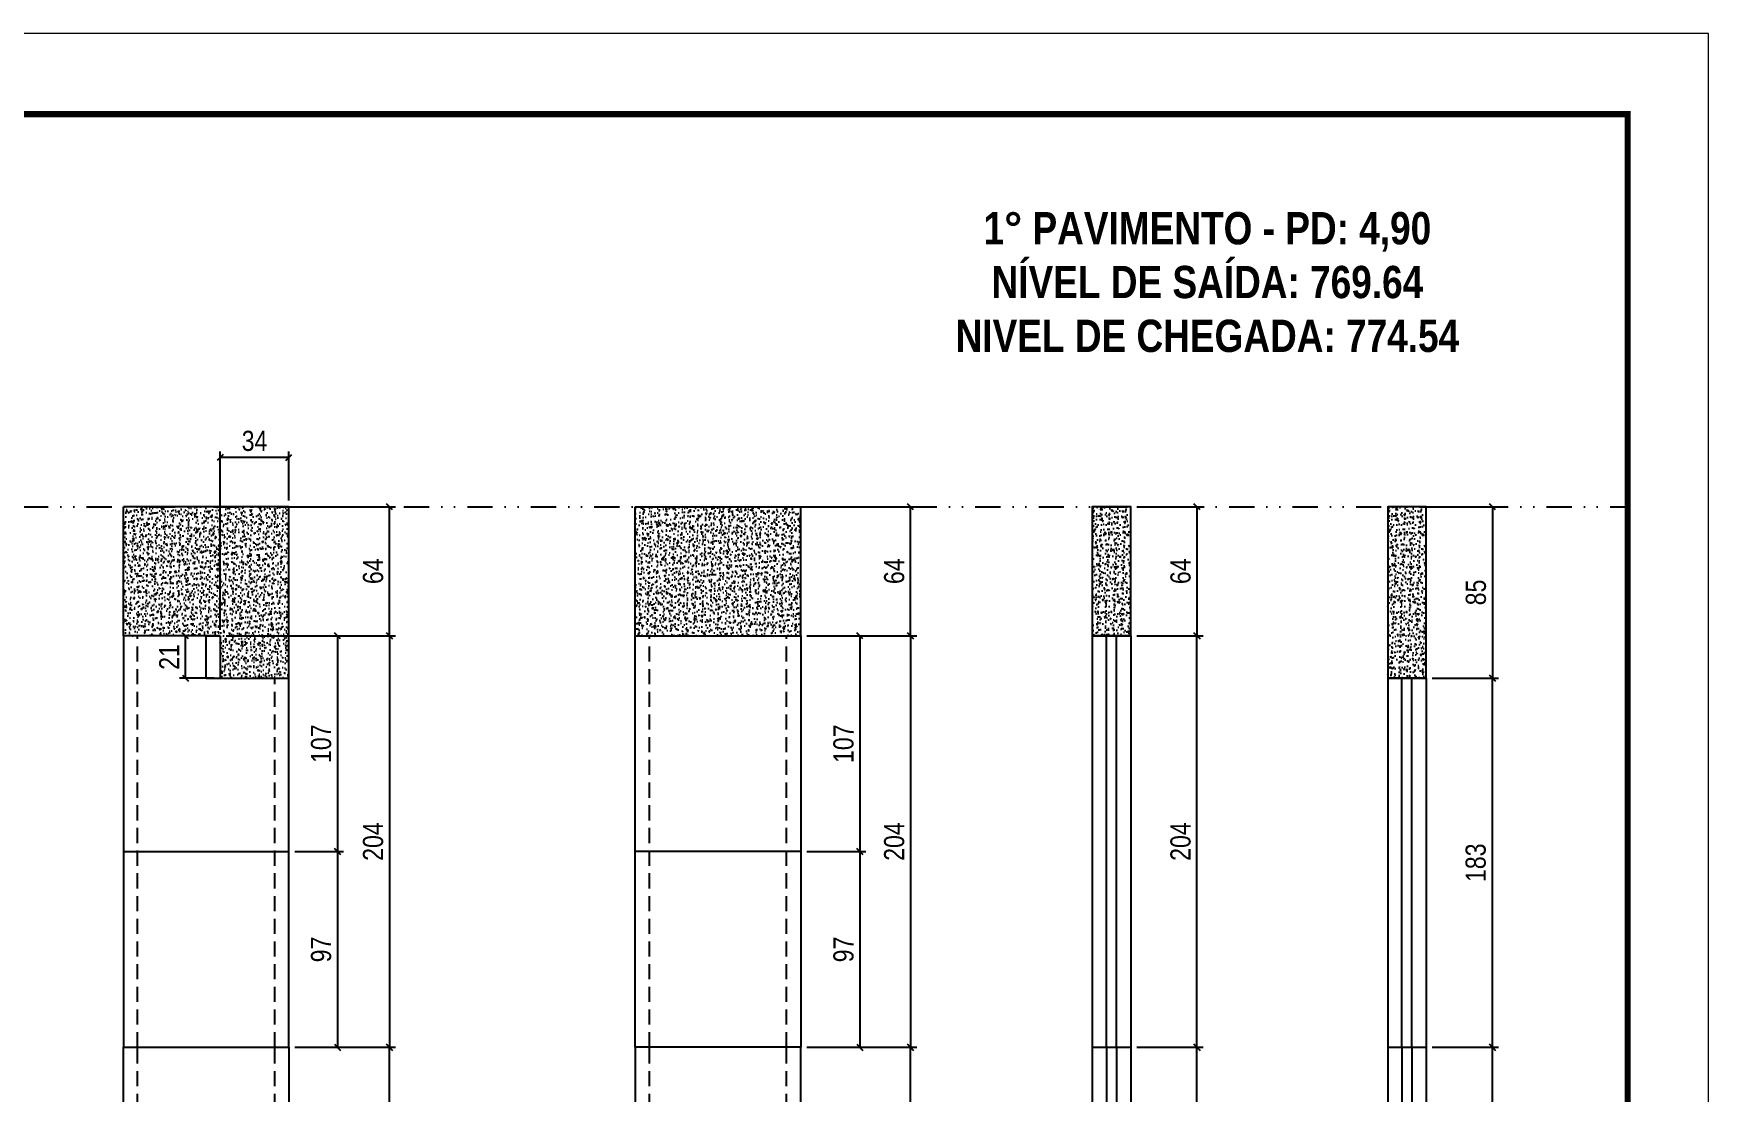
# Model space of a CAD drawing. Header units: millimetres. Extents: x 787 to 8287, y -592 to 17063.
# Drawn here: x 5278 to 6107, y 3379 to 3904 of the extents above; entities that cross this region are included whole.
import ezdxf

# ---------------------------------------------------------------- set-up
doc = ezdxf.new("R2010")
doc.units = ezdxf.units.MM
for name, pattern in [('DASHED', [0.75, 0.5, -0.25]), ('DIVIDE2', [0.625, 0.25, -0.125, 0, -0.125, 0, -0.125]), ('HIDDEN', [0.375, 0.25, -0.125])]:
    doc.linetypes.add(name, pattern=pattern)
for name, color, linetype in [('COTA', 241, 'Continuous'), ('NOMENCLATURA', 7, 'Continuous'), ('Nível', 160, 'Continuous'), ('Painéis', 200, 'Continuous'), ('SARR_2.2x7', 40, 'Continuous'), ('Sarrafo de Pressão', 42, 'HIDDEN')]:
    doc.layers.add(name, color=color, linetype=linetype)
doc.layers.add('Folhas', color=255, linetype='Continuous', lineweight=9)
doc.layers.add('SARRAFO DE PRESSAO', color=251, linetype='DASHED', lineweight=9)
doc.styles.add('COTA TECNICA', font='techl___.ttf', dxfattribs={"height": 10})
doc.styles.add('COTA TECNICA-50', font='techl___.ttf', dxfattribs={"height": 10})
doc.styles.add('ROMANC', font='techb___.ttf', dxfattribs={"height": 2.5})
doc.dimstyles.new('COTA PAINEL-50', dxfattribs={"dimtxt": 10, "dimasz": 3, "dimexe": 3, "dimexo": 3, "dimgap": 3, "dimtad": 1, "dimdec": 1, "dimzin": 12, "dimdsep": 46, "dimtxsty": 'COTA TECNICA-50', "dimblk1": 'OBLIQUE', "dimblk2": 'OBLIQUE', "dimsah": 1, "dimcen": 0.9, "dimclrd": 4, "dimclre": 4, "dimclrt": 240, "dimadec": 1, "dimazin": 3, "dimtfac": 1, "dimtdec": 1, "dimtmove": 0, "dimatfit": 3, "dimfxl": 0, "dimtolj": 1, "dimtzin": 12, "dimarcsym": 0})
doc.dimstyles.new('PAINEL', dxfattribs={"dimtxt": 10, "dimasz": 3, "dimexe": 3, "dimexo": 3, "dimgap": 3, "dimtad": 1, "dimdec": 1, "dimzin": 12, "dimdsep": 46, "dimtxsty": 'COTA TECNICA', "dimblk1": 'OBLIQUE', "dimblk2": 'OBLIQUE', "dimsah": 1, "dimcen": 0.9, "dimclrd": 4, "dimclre": 4, "dimclrt": 240, "dimadec": 1, "dimazin": 3, "dimtfac": 1, "dimtdec": 1, "dimtmove": 0, "dimatfit": 3, "dimfxl": 0, "dimtolj": 1, "dimtzin": 12, "dimarcsym": 0})

# ---------------------------------------------------------------- blocks, each defined once
blk = doc.blocks.new('9999999999')
at = {"layer": 'Folhas'}
blk.add_lwpolyline([(98138.98, 34190.21), (99623.98, 34190.21), (99623.98, 35240.21), (98138.98, 35240.21)], close=True, dxfattribs=at)
at = {"layer": 'Folhas', "color": 30, "const_width": 3}
blk.add_lwpolyline([(98213.98, 34230.21), (99583.98, 34230.21), (99583.98, 35200.21), (98213.98, 35200.21)], close=True, dxfattribs=at)
blk = doc.blocks.new('_Oblique')
at = {"color": 0, "linetype": 'ByBlock', "lineweight": -2}
blk.add_line((-0.5, -0.5), (0.5, 0.5), dxfattribs=at)
blk = doc.blocks.new('*D832')
at = {"layer": 'COTA', "color": 4, "lineweight": -2}
for p, q in [((5407.16, 3401.53), (5457.03, 3401.53)), ((5454.03, 3303.53), (5454.03, 3401.53)), ((5407.16, 3303.53), (5457.03, 3303.53))]:
    blk.add_line(p, q, dxfattribs=at)
at = {"layer": 'Defpoints', "color": 0}
for p in [(5404.16, 3401.53), (5454.03, 3401.53), (5404.16, 3303.53)]:
    blk.add_point(p, dxfattribs=at)
at = {"layer": 'COTA', "color": 4, "lineweight": -2, "xscale": 3, "yscale": 3, "zscale": 3}
for p, rotation in [((5454.03, 3401.53), 90), ((5454.03, 3303.53), 270)]:
    blk.add_blockref('_Oblique', p, dxfattribs=dict(at, rotation=rotation))
at = {"layer": 'COTA', "color": 240, "insert": (5445.93, 3352.53), "char_height": 10, "attachment_point": 5, "rotation": 90, "style": 'COTA TECNICA-50'}
blk.add_mtext('\\A1;98', dxfattribs=at)
blk = doc.blocks.new('*D833')
at = {"layer": 'COTA', "color": 4, "lineweight": -2}
for p, q in [((5407.16, 3669.53), (5457.03, 3669.53)), ((5454.03, 3605.53), (5454.03, 3669.53)), ((5373.16, 3605.53), (5457.03, 3605.53))]:
    blk.add_line(p, q, dxfattribs=at)
at = {"layer": 'Defpoints', "color": 0}
for p in [(5404.16, 3669.53), (5454.03, 3669.53), (5370.16, 3605.53)]:
    blk.add_point(p, dxfattribs=at)
at = {"layer": 'COTA', "color": 4, "lineweight": -2, "xscale": 3, "yscale": 3, "zscale": 3}
for p, rotation in [((5454.03, 3669.53), 90), ((5454.03, 3605.53), 270)]:
    blk.add_blockref('_Oblique', p, dxfattribs=dict(at, rotation=rotation))
at = {"layer": 'COTA', "color": 240, "insert": (5445.93, 3637.53), "char_height": 10, "attachment_point": 5, "rotation": 90, "style": 'COTA TECNICA-50'}
blk.add_mtext('\\A1;64', dxfattribs=at)
blk = doc.blocks.new('*D834')
at = {"layer": 'COTA', "color": 4, "lineweight": -2}
for p, q in [((5373.16, 3605.53), (5457.03, 3605.53)), ((5454.03, 3605.53), (5454.03, 3401.53)), ((5407.16, 3401.53), (5457.03, 3401.53))]:
    blk.add_line(p, q, dxfattribs=at)
at = {"layer": 'Defpoints', "color": 0}
for p in [(5370.16, 3605.53), (5404.16, 3401.53), (5454.03, 3401.53)]:
    blk.add_point(p, dxfattribs=at)
at = {"layer": 'COTA', "color": 4, "lineweight": -2, "xscale": 3, "yscale": 3, "zscale": 3}
for p, rotation in [((5454.03, 3605.53), 90), ((5454.03, 3401.53), 270)]:
    blk.add_blockref('_Oblique', p, dxfattribs=dict(at, rotation=rotation))
at = {"layer": 'COTA', "color": 240, "insert": (5445.93, 3503.53), "char_height": 10, "attachment_point": 5, "rotation": 90, "style": 'COTA TECNICA-50'}
blk.add_mtext('\\A1;204', dxfattribs=at)
blk = doc.blocks.new('*D1380')
at = {"layer": 'COTA', "color": 4, "linetype": 'ByBlock', "lineweight": -2}
for p, q in [((5970.58, 3669.53), (6003.43, 3669.53)), ((6000.43, 3669.53), (6000.43, 3584.5)), ((5970.58, 3584.5), (6003.43, 3584.5))]:
    blk.add_line(p, q, dxfattribs=at)
at = {"layer": 'Defpoints', "color": 0, "linetype": 'ByBlock'}
for p in [(5967.58, 3669.53), (5967.58, 3584.5), (6000.43, 3584.5)]:
    blk.add_point(p, dxfattribs=at)
at = {"layer": 'COTA', "color": 4, "linetype": 'ByBlock', "lineweight": -2, "xscale": 3, "yscale": 3, "zscale": 3}
for p, rotation in [((6000.43, 3669.53), 90), ((6000.43, 3584.5), 270)]:
    blk.add_blockref('_Oblique', p, dxfattribs=dict(at, rotation=rotation))
at = {"layer": 'COTA', "color": 240, "linetype": 'ByBlock', "insert": (5992.3, 3627.02), "char_height": 10, "attachment_point": 5, "rotation": 90, "style": 'COTA TECNICA'}
blk.add_mtext('\\A1;85', dxfattribs=at)
blk = doc.blocks.new('*D1381')
at = {"layer": 'COTA', "color": 4, "lineweight": -2}
for p, q in [((5970.58, 3401.53), (6003.43, 3401.53)), ((6000.43, 3181.53), (6000.43, 3401.53)), ((5970.58, 3181.53), (6003.43, 3181.53))]:
    blk.add_line(p, q, dxfattribs=at)
at = {"layer": 'Defpoints', "color": 0}
for p in [(5967.58, 3401.53), (6000.43, 3401.53), (5967.58, 3181.53)]:
    blk.add_point(p, dxfattribs=at)
at = {"layer": 'COTA', "color": 4, "lineweight": -2, "xscale": 3, "yscale": 3, "zscale": 3}
for p, rotation in [((6000.43, 3401.53), 90), ((6000.43, 3181.53), 270)]:
    blk.add_blockref('_Oblique', p, dxfattribs=dict(at, rotation=rotation))
at = {"layer": 'COTA', "color": 240, "insert": (5992.33, 3291.53), "char_height": 10, "attachment_point": 5, "rotation": 90, "style": 'COTA TECNICA-50'}
blk.add_mtext('\\A1;220', dxfattribs=at)
blk = doc.blocks.new('*D837')
at = {"layer": 'COTA', "color": 4, "lineweight": -2}
for p, q in [((5970.58, 3584.5), (6003.43, 3584.5)), ((6000.43, 3401.53), (6000.43, 3584.5)), ((5970.58, 3401.53), (6003.43, 3401.53))]:
    blk.add_line(p, q, dxfattribs=at)
at = {"layer": 'Defpoints', "color": 0}
for p in [(5967.58, 3584.5), (6000.43, 3584.5), (5967.58, 3401.53)]:
    blk.add_point(p, dxfattribs=at)
at = {"layer": 'COTA', "color": 4, "lineweight": -2, "xscale": 3, "yscale": 3, "zscale": 3}
for p, rotation in [((6000.43, 3584.5), 90), ((6000.43, 3401.53), 270)]:
    blk.add_blockref('_Oblique', p, dxfattribs=dict(at, rotation=rotation))
at = {"layer": 'COTA', "color": 240, "insert": (5992.19, 3493.02), "char_height": 10, "attachment_point": 5, "rotation": 90, "style": 'COTA TECNICA-50'}
blk.add_mtext('\\A1;183', dxfattribs=at)
blk = doc.blocks.new('*D764')
at = {"layer": 'COTA', "color": 4, "lineweight": -2}
for p, q in [((5660.75, 3401.53), (5715.2, 3401.53)), ((5712.2, 3303.53), (5712.2, 3401.53)), ((5660.75, 3303.53), (5715.2, 3303.53))]:
    blk.add_line(p, q, dxfattribs=at)
at = {"layer": 'Defpoints', "color": 0}
for p in [(5657.75, 3401.53), (5712.2, 3401.53), (5657.75, 3303.53)]:
    blk.add_point(p, dxfattribs=at)
at = {"layer": 'COTA', "color": 4, "lineweight": -2, "xscale": 3, "yscale": 3, "zscale": 3}
for p, rotation in [((5712.2, 3401.53), 90), ((5712.2, 3303.53), 270)]:
    blk.add_blockref('_Oblique', p, dxfattribs=dict(at, rotation=rotation))
at = {"layer": 'COTA', "color": 240, "insert": (5704.1, 3352.53), "char_height": 10, "attachment_point": 5, "rotation": 90, "style": 'COTA TECNICA-50'}
blk.add_mtext('\\A1;98', dxfattribs=at)
blk = doc.blocks.new('*D765')
at = {"layer": 'COTA', "color": 4, "lineweight": -2}
for p, q in [((5660.75, 3669.53), (5715.2, 3669.53)), ((5712.2, 3605.53), (5712.2, 3669.53)), ((5660.75, 3605.53), (5715.2, 3605.53))]:
    blk.add_line(p, q, dxfattribs=at)
at = {"layer": 'Defpoints', "color": 0}
for p in [(5657.75, 3669.53), (5712.2, 3669.53), (5657.75, 3605.53)]:
    blk.add_point(p, dxfattribs=at)
at = {"layer": 'COTA', "color": 4, "lineweight": -2, "xscale": 3, "yscale": 3, "zscale": 3}
for p, rotation in [((5712.2, 3669.53), 90), ((5712.2, 3605.53), 270)]:
    blk.add_blockref('_Oblique', p, dxfattribs=dict(at, rotation=rotation))
at = {"layer": 'COTA', "color": 240, "insert": (5704.1, 3637.53), "char_height": 10, "attachment_point": 5, "rotation": 90, "style": 'COTA TECNICA-50'}
blk.add_mtext('\\A1;64', dxfattribs=at)
blk = doc.blocks.new('*D766')
at = {"layer": 'COTA', "color": 4, "lineweight": -2}
for p, q in [((5660.75, 3605.53), (5715.2, 3605.53)), ((5712.2, 3605.53), (5712.2, 3401.53)), ((5660.75, 3401.53), (5715.2, 3401.53))]:
    blk.add_line(p, q, dxfattribs=at)
at = {"layer": 'Defpoints', "color": 0}
for p in [(5657.75, 3605.53), (5657.75, 3401.53), (5712.2, 3401.53)]:
    blk.add_point(p, dxfattribs=at)
at = {"layer": 'COTA', "color": 4, "lineweight": -2, "xscale": 3, "yscale": 3, "zscale": 3}
for p, rotation in [((5712.2, 3605.53), 90), ((5712.2, 3401.53), 270)]:
    blk.add_blockref('_Oblique', p, dxfattribs=dict(at, rotation=rotation))
at = {"layer": 'COTA', "color": 240, "insert": (5704.1, 3503.53), "char_height": 10, "attachment_point": 5, "rotation": 90, "style": 'COTA TECNICA-50'}
blk.add_mtext('\\A1;204', dxfattribs=at)
blk = doc.blocks.new('*D1361')
at = {"layer": 'COTA', "color": 4, "lineweight": -2}
for p, q in [((5370.16, 3608.53), (5370.16, 3696.88)), ((5404.16, 3693.88), (5370.16, 3693.88)), ((5404.16, 3672.53), (5404.16, 3696.88))]:
    blk.add_line(p, q, dxfattribs=at)
at = {"layer": 'Defpoints', "color": 0}
for p in [(5370.16, 3693.88), (5404.16, 3669.53), (5370.16, 3605.53)]:
    blk.add_point(p, dxfattribs=at)
at = {"layer": 'COTA', "color": 4, "lineweight": -2, "xscale": 3, "yscale": 3, "zscale": 3, "rotation": 180}
blk.add_blockref('_Oblique', (5370.16, 3693.88), dxfattribs=at)
at = {"layer": 'COTA', "color": 4, "lineweight": -2, "xscale": 3, "yscale": 3, "zscale": 3}
blk.add_blockref('_Oblique', (5404.16, 3693.88), dxfattribs=at)
at = {"layer": 'COTA', "color": 240, "insert": (5387.16, 3702.1), "char_height": 10, "attachment_point": 5, "style": 'COTA TECNICA'}
blk.add_mtext('\\A1;34', dxfattribs=at)
blk = doc.blocks.new('*D1362')
at = {"layer": 'COTA', "color": 4, "lineweight": -2}
for p, q in [((5367.16, 3605.53), (5349.95, 3605.53)), ((5352.95, 3584.53), (5352.95, 3605.53)), ((5367.16, 3584.53), (5349.95, 3584.53))]:
    blk.add_line(p, q, dxfattribs=at)
at = {"layer": 'Defpoints', "color": 0}
for p in [(5352.95, 3605.53), (5370.16, 3605.53), (5370.16, 3584.53)]:
    blk.add_point(p, dxfattribs=at)
at = {"layer": 'COTA', "color": 4, "lineweight": -2, "xscale": 3, "yscale": 3, "zscale": 3}
for p, rotation in [((5352.95, 3605.53), 90), ((5352.95, 3584.53), 270)]:
    blk.add_blockref('_Oblique', p, dxfattribs=dict(at, rotation=rotation))
at = {"layer": 'COTA', "color": 240, "insert": (5344.89, 3595.03), "char_height": 10, "attachment_point": 5, "rotation": 90, "style": 'COTA TECNICA'}
blk.add_mtext('\\A1;21', dxfattribs=at)
blk = doc.blocks.new('*D1363')
at = {"layer": 'COTA', "color": 4, "linetype": 'ByBlock', "lineweight": -2}
for p, q in [((5824.22, 3669.53), (5857.07, 3669.53)), ((5854.07, 3669.53), (5854.07, 3605.5)), ((5824.22, 3605.5), (5857.07, 3605.5))]:
    blk.add_line(p, q, dxfattribs=at)
at = {"layer": 'Defpoints', "color": 0, "linetype": 'ByBlock'}
for p in [(5821.22, 3669.53), (5821.22, 3605.5), (5854.07, 3605.5)]:
    blk.add_point(p, dxfattribs=at)
at = {"layer": 'COTA', "color": 4, "linetype": 'ByBlock', "lineweight": -2, "xscale": 3, "yscale": 3, "zscale": 3}
for p, rotation in [((5854.07, 3669.53), 90), ((5854.07, 3605.5), 270)]:
    blk.add_blockref('_Oblique', p, dxfattribs=dict(at, rotation=rotation))
at = {"layer": 'COTA', "color": 240, "linetype": 'ByBlock', "insert": (5845.97, 3637.52), "char_height": 10, "attachment_point": 5, "rotation": 90, "style": 'COTA TECNICA'}
blk.add_mtext('\\A1;64', dxfattribs=at)
blk = doc.blocks.new('*D1364')
at = {"layer": 'COTA', "color": 4, "lineweight": -2}
for p, q in [((5824.22, 3401.53), (5857.07, 3401.53)), ((5854.07, 3181.53), (5854.07, 3401.53)), ((5824.22, 3181.53), (5857.07, 3181.53))]:
    blk.add_line(p, q, dxfattribs=at)
at = {"layer": 'Defpoints', "color": 0}
for p in [(5821.22, 3401.53), (5854.07, 3401.53), (5821.22, 3181.53)]:
    blk.add_point(p, dxfattribs=at)
at = {"layer": 'COTA', "color": 4, "lineweight": -2, "xscale": 3, "yscale": 3, "zscale": 3}
for p, rotation in [((5854.07, 3401.53), 90), ((5854.07, 3181.53), 270)]:
    blk.add_blockref('_Oblique', p, dxfattribs=dict(at, rotation=rotation))
at = {"layer": 'COTA', "color": 240, "insert": (5845.97, 3291.53), "char_height": 10, "attachment_point": 5, "rotation": 90, "style": 'COTA TECNICA-50'}
blk.add_mtext('\\A1;220', dxfattribs=at)
blk = doc.blocks.new('*D769')
at = {"layer": 'COTA', "color": 4, "lineweight": -2}
for p, q in [((5824.22, 3605.5), (5857.07, 3605.5)), ((5854.07, 3401.53), (5854.07, 3605.5)), ((5824.22, 3401.53), (5857.07, 3401.53))]:
    blk.add_line(p, q, dxfattribs=at)
at = {"layer": 'Defpoints', "color": 0}
for p in [(5821.22, 3605.5), (5854.07, 3605.5), (5821.22, 3401.53)]:
    blk.add_point(p, dxfattribs=at)
at = {"layer": 'COTA', "color": 4, "lineweight": -2, "xscale": 3, "yscale": 3, "zscale": 3}
for p, rotation in [((5854.07, 3605.5), 90), ((5854.07, 3401.53), 270)]:
    blk.add_blockref('_Oblique', p, dxfattribs=dict(at, rotation=rotation))
at = {"layer": 'COTA', "color": 240, "insert": (5845.97, 3503.52), "char_height": 10, "attachment_point": 5, "rotation": 90, "style": 'COTA TECNICA-50'}
blk.add_mtext('\\A1;204', dxfattribs=at)
blk = doc.blocks.new('*D3329')
at = {"layer": 'Defpoints', "color": 0}
for p in [(5404.16, 3605.53), (5404.16, 3498.53), (5428.28, 3498.53)]:
    blk.add_point(p, dxfattribs=at)
at = {"layer": 'Painéis', "color": 4, "lineweight": -2}
for p, q in [((5407.16, 3605.53), (5431.28, 3605.53)), ((5428.28, 3605.53), (5428.28, 3498.53)), ((5407.16, 3498.53), (5431.28, 3498.53))]:
    blk.add_line(p, q, dxfattribs=at)
at = {"layer": 'Painéis', "color": 4, "lineweight": -2, "xscale": 3, "yscale": 3, "zscale": 3}
for p, rotation in [((5428.28, 3605.53), 90), ((5428.28, 3498.53), 270)]:
    blk.add_blockref('_Oblique', p, dxfattribs=dict(at, rotation=rotation))
at = {"layer": 'Painéis', "color": 240, "insert": (5420.18, 3552.03), "char_height": 10, "attachment_point": 5, "rotation": 90, "style": 'COTA TECNICA'}
blk.add_mtext('\\A1;107', dxfattribs=at)
blk = doc.blocks.new('*D3330')
at = {"layer": 'Defpoints', "color": 0}
for p in [(5404.16, 3498.53), (5404.16, 3401.53), (5428.28, 3401.53)]:
    blk.add_point(p, dxfattribs=at)
at = {"layer": 'Painéis', "color": 4, "lineweight": -2}
for p, q in [((5407.16, 3498.53), (5431.28, 3498.53)), ((5428.28, 3498.53), (5428.28, 3401.53)), ((5407.16, 3401.53), (5431.28, 3401.53))]:
    blk.add_line(p, q, dxfattribs=at)
at = {"layer": 'Painéis', "color": 4, "lineweight": -2, "xscale": 3, "yscale": 3, "zscale": 3}
for p, rotation in [((5428.28, 3498.53), 90), ((5428.28, 3401.53), 270)]:
    blk.add_blockref('_Oblique', p, dxfattribs=dict(at, rotation=rotation))
at = {"layer": 'Painéis', "color": 240, "insert": (5420.18, 3450.03), "char_height": 10, "attachment_point": 5, "rotation": 90, "style": 'COTA TECNICA'}
blk.add_mtext('\\A1;97', dxfattribs=at)
blk = doc.blocks.new('*D3331')
at = {"layer": 'Defpoints', "color": 0}
for p in [(5657.75, 3605.53), (5657.75, 3498.53), (5687.08, 3498.53)]:
    blk.add_point(p, dxfattribs=at)
at = {"layer": 'Painéis', "color": 4, "lineweight": -2}
for p, q in [((5660.75, 3605.53), (5690.08, 3605.53)), ((5687.08, 3605.53), (5687.08, 3498.53)), ((5660.75, 3498.53), (5690.08, 3498.53))]:
    blk.add_line(p, q, dxfattribs=at)
at = {"layer": 'Painéis', "color": 4, "lineweight": -2, "xscale": 3, "yscale": 3, "zscale": 3}
for p, rotation in [((5687.08, 3605.53), 90), ((5687.08, 3498.53), 270)]:
    blk.add_blockref('_Oblique', p, dxfattribs=dict(at, rotation=rotation))
at = {"layer": 'Painéis', "color": 240, "insert": (5678.98, 3552.03), "char_height": 10, "attachment_point": 5, "rotation": 90, "style": 'COTA TECNICA'}
blk.add_mtext('\\A1;107', dxfattribs=at)
blk = doc.blocks.new('*D3332')
at = {"layer": 'Defpoints', "color": 0}
for p in [(5657.75, 3498.53), (5657.75, 3401.53), (5687.08, 3401.53)]:
    blk.add_point(p, dxfattribs=at)
at = {"layer": 'Painéis', "color": 4, "lineweight": -2}
for p, q in [((5660.75, 3498.53), (5690.08, 3498.53)), ((5687.08, 3498.53), (5687.08, 3401.53)), ((5660.75, 3401.53), (5690.08, 3401.53))]:
    blk.add_line(p, q, dxfattribs=at)
at = {"layer": 'Painéis', "color": 4, "lineweight": -2, "xscale": 3, "yscale": 3, "zscale": 3}
for p, rotation in [((5687.08, 3498.53), 90), ((5687.08, 3401.53), 270)]:
    blk.add_blockref('_Oblique', p, dxfattribs=dict(at, rotation=rotation))
at = {"layer": 'Painéis', "color": 240, "insert": (5678.98, 3450.03), "char_height": 10, "attachment_point": 5, "rotation": 90, "style": 'COTA TECNICA'}
blk.add_mtext('\\A1;97', dxfattribs=at)

msp = doc.modelspace()

# ---------------------------------------------------------------- hatches: boundary and pattern name
at = {"layer": 'COTA', "linetype": 'ByBlock'}
h = msp.add_hatch(dxfattribs=at)
h.set_pattern_fill('AR-CONC', color=256, scale=0.03)
h.set_pattern_definition([(50, (-3132.9234, -442.4648), (5.46554, -0.4781726), [0.5715, -6.2865]), (355, (-3132.9234, -442.465), (-1.0573026, 5.7317054), [0.4572, -5.0292175]), (100.451445, (-3132.468, -442.5046), (4.4082374, 5.2535326), [0.4857003, -5.3427073]), (46.1842, (-3132.9234, -440.941), (8.132371, -1.26127), [0.85725, -9.42975]), (96.63556, (-3132.246, -441.046), (7.122124, 7.422784), [0.728551, -8.014068]), (351.18415, (-3132.923, -440.941), (7.122124, 7.422784), [0.685799, -7.543792]), (21, (-3132.1614, -441.3218), (4.5484317, -3.067956), [0.5715, -6.2865]), (326, (-3132.1614, -441.322), (1.854061, 5.525639), [0.4572, -5.0292]), (71.451445, (-3131.7824, -441.5774), (6.4024926, 2.457683), [0.4857003, -5.342698]), (37.5, (-3132.9234, -442.4648), (0.0926581, 2.53665117), [0, -4.96824, 0, -5.1054, 0, -5.04825]), (7.5, (-3132.9234, -442.4648), (2.0045899, 3.00541724), [0, -2.91084, 0, -4.85394, 0, -1.92405]), (327.5, (-3134.6226, -442.4648), (4.06771786, -0.1718623), [0, -1.905, 0, -5.9436, 0, -7.8867]), (317.5, (-3135.3846, -442.4648), (4.4438754, 0.7627947), [0, -2.4765, 0, -3.94716, 0, -5.6007])])
h.paths.add_polyline_path([(5322.16, 3605.53), (5370.16, 3605.53), (5370.16, 3584.53), (5404.16, 3584.53), (5404.16, 3669.53), (5322.16, 3669.53)])
h = msp.add_hatch(dxfattribs=at)
h.set_pattern_fill('AR-CONC', color=256, scale=0.03)
h.set_pattern_definition([(50, (-3206.9984, -442.4648), (5.46554, -0.4781726), [0.5715, -6.2865]), (355, (-3206.9984, -442.465), (-1.0573026, 5.7317054), [0.4572, -5.0292175]), (100.451445, (-3206.543, -442.5046), (4.4082374, 5.2535326), [0.4857003, -5.3427073]), (46.1842, (-3206.9984, -440.941), (8.132371, -1.26127), [0.85725, -9.42975]), (96.63556, (-3206.321, -441.046), (7.122124, 7.422784), [0.728551, -8.014068]), (351.18415, (-3206.998, -440.941), (7.122124, 7.422784), [0.685799, -7.543792]), (21, (-3206.2364, -441.3218), (4.5484317, -3.067956), [0.5715, -6.2865]), (326, (-3206.2364, -441.322), (1.854061, 5.525639), [0.4572, -5.0292]), (71.451445, (-3205.8574, -441.5774), (6.4024926, 2.457683), [0.4857003, -5.342698]), (37.5, (-3206.9984, -442.4648), (0.0926581, 2.53665117), [0, -4.96824, 0, -5.1054, 0, -5.04825]), (7.5, (-3206.9984, -442.4648), (2.0045899, 3.00541724), [0, -2.91084, 0, -4.85394, 0, -1.92405]), (327.5, (-3208.6977, -442.4648), (4.06771786, -0.1718623), [0, -1.905, 0, -5.9436, 0, -7.8867]), (317.5, (-3209.4597, -442.4648), (4.4438754, 0.7627947), [0, -2.4765, 0, -3.94716, 0, -5.6007])])
h.paths.add_polyline_path([(5657.75, 3669.53), (5657.75, 3605.53), (5575.75, 3605.53), (5575.75, 3669.53)])
h = msp.add_hatch(dxfattribs=at)
h.set_pattern_fill('AR-CONC', color=256, scale=0.03)
h.set_pattern_definition([(50, (-3286.9056, -442.4648), (5.46554, -0.4781726), [0.5715, -6.2865]), (355, (-3286.9056, -442.465), (-1.0573026, 5.7317054), [0.4572, -5.0292175]), (100.451445, (-3286.45, -442.5046), (4.4082374, 5.2535326), [0.4857003, -5.3427073]), (46.1842, (-3286.9056, -440.941), (8.132371, -1.26127), [0.85725, -9.42975]), (96.63556, (-3286.228, -441.046), (7.122124, 7.422784), [0.728551, -8.014068]), (351.18415, (-3286.906, -440.941), (7.122124, 7.422784), [0.685799, -7.543792]), (21, (-3286.1436, -441.3218), (4.5484317, -3.067956), [0.5715, -6.2865]), (326, (-3286.1436, -441.322), (1.854061, 5.525639), [0.4572, -5.0292]), (71.451445, (-3285.7646, -441.5774), (6.4024926, 2.457683), [0.4857003, -5.342698]), (37.5, (-3286.9056, -442.4648), (0.0926581, 2.53665117), [0, -4.96824, 0, -5.1054, 0, -5.04825]), (7.5, (-3286.9056, -442.4648), (2.0045899, 3.00541724), [0, -2.91084, 0, -4.85394, 0, -1.92405]), (327.5, (-3288.6049, -442.4648), (4.06771786, -0.1718623), [0, -1.905, 0, -5.9436, 0, -7.8867]), (317.5, (-3289.367, -442.4648), (4.4438754, 0.7627947), [0, -2.4765, 0, -3.94716, 0, -5.6007])])
h.paths.add_polyline_path([(5821.22, 3669.53), (5802.22, 3669.53), (5802.22, 3605.5), (5821.22, 3605.5)])
h = msp.add_hatch(dxfattribs=at)
h.set_pattern_fill('AR-CONC', color=256, scale=0.03)
h.set_pattern_definition([(50, (-3140.5434, -442.4648), (5.46554, -0.4781726), [0.5715, -6.2865]), (355, (-3140.5434, -442.465), (-1.0573026, 5.7317054), [0.4572, -5.0292175]), (100.451445, (-3140.088, -442.5046), (4.4082374, 5.2535326), [0.4857003, -5.3427073]), (46.1842, (-3140.5434, -440.941), (8.132371, -1.26127), [0.85725, -9.42975]), (96.63556, (-3139.866, -441.046), (7.122124, 7.422784), [0.728551, -8.014068]), (351.18415, (-3140.543, -440.941), (7.122124, 7.422784), [0.685799, -7.543792]), (21, (-3139.7814, -441.3218), (4.5484317, -3.067956), [0.5715, -6.2865]), (326, (-3139.7814, -441.322), (1.854061, 5.525639), [0.4572, -5.0292]), (71.451445, (-3139.4023, -441.5774), (6.4024926, 2.457683), [0.4857003, -5.342698]), (37.5, (-3140.5434, -442.4648), (0.0926581, 2.53665117), [0, -4.96824, 0, -5.1054, 0, -5.04825]), (7.5, (-3140.5434, -442.4648), (2.0045899, 3.00541724), [0, -2.91084, 0, -4.85394, 0, -1.92405]), (327.5, (-3142.2426, -442.4648), (4.06771786, -0.1718623), [0, -1.905, 0, -5.9436, 0, -7.8867]), (317.5, (-3143.0046, -442.4648), (4.4438754, 0.7627947), [0, -2.4765, 0, -3.94716, 0, -5.6007])])
h.paths.add_polyline_path([(5967.58, 3669.53), (5948.58, 3669.53), (5948.58, 3584.5), (5967.58, 3584.5)])

# ---------------------------------------------------------------- linework, layer by layer
for p, q in [((5404.16, 3669.53), (5322.16, 3669.53)), ((5322.16, 3669.53), (5322.16, 3669.53)), ((5322.16, 3605.53), (5322.16, 3669.53)), ((5404.16, 3584.53), (5404.16, 3669.53)), ((5575.75, 3605.53), (5575.75, 3669.53)), ((5575.75, 3669.53), (5657.75, 3669.53)), ((5657.75, 3605.53), (5657.75, 3669.53))]:
    msp.add_line(p, q, dxfattribs=at)
for points in [[(5802.22, 3605.5), (5821.22, 3605.5), (5821.22, 3669.53), (5802.22, 3669.53)], [(5948.58, 3584.5), (5967.58, 3584.5), (5967.58, 3669.53), (5948.58, 3669.53)]]:
    msp.add_lwpolyline(points, close=True, dxfattribs=at)
at = {"layer": 'Nível', "color": 4, "linetype": 'DIVIDE2', "ltscale": 50}
msp.add_line((5146.65, 3669.53), (6067.5, 3669.53), dxfattribs=at)
at = {"layer": 'Painéis'}
for p, q in [((5370.16, 3605.53), (5322.16, 3605.53)), ((5370.16, 3605.53), (5322.16, 3605.53)), ((5322.16, 3605.53), (5322.16, 3401.53)), ((5370.16, 3605.53), (5370.16, 3584.53)), ((5575.75, 3605.53), (5657.75, 3605.53)), ((5575.75, 3401.53), (5575.75, 3605.53)), ((5657.75, 3605.53), (5657.75, 3401.53)), ((5802.22, 3605.5), (5802.22, 3181.53)), ((5802.22, 3605.5), (5821.22, 3605.5)), ((5821.22, 3605.5), (5802.22, 3605.5)), ((5821.22, 3605.5), (5821.22, 3181.53)), ((5370.16, 3584.53), (5404.16, 3584.53)), ((5404.16, 3401.53), (5404.16, 3584.53)), ((5948.58, 3584.5), (5948.58, 3181.53)), ((5948.58, 3584.5), (5967.58, 3584.5)), ((5967.58, 3584.5), (5948.58, 3584.5)), ((5967.58, 3584.5), (5967.58, 3181.53)), ((5322.16, 3498.53), (5404.16, 3498.53)), ((5657.75, 3498.53), (5575.75, 3498.53)), ((5322.16, 3401.53), (5404.16, 3401.53)), ((5657.75, 3401.53), (5575.75, 3401.53)), ((5802.22, 3401.53), (5821.22, 3401.53)), ((5948.58, 3401.53), (5967.58, 3401.53))]:
    msp.add_line(p, q, dxfattribs=at)
for points in [[(5322.16, 3401.53), (5404.16, 3401.53), (5404.16, 3303.53), (5322.16, 3303.53)], [(5657.75, 3401.53), (5575.75, 3401.53), (5575.75, 3303.53), (5657.75, 3303.53)]]:
    msp.add_lwpolyline(points, close=True, dxfattribs=at)
at = {"layer": 'SARR_2.2x7'}
for p, q in [((5363.16, 3605.53), (5370.16, 3605.53)), ((5363.16, 3584.53), (5363.16, 3605.53)), ((5809.22, 3401.53), (5809.22, 3605.5)), ((5814.22, 3401.53), (5814.22, 3605.5)), ((5363.16, 3584.53), (5370.16, 3584.53)), ((5955.58, 3401.53), (5955.58, 3584.5)), ((5960.58, 3401.53), (5960.58, 3584.5)), ((5809.22, 3401.53), (5809.22, 3181.53)), ((5814.22, 3401.53), (5814.22, 3181.53)), ((5955.58, 3401.53), (5955.58, 3181.53)), ((5960.58, 3401.53), (5960.58, 3181.53))]:
    msp.add_line(p, q, dxfattribs=at)
at = {"layer": 'Sarrafo de Pressão', "ltscale": 30}
for p, q in [((5329.16, 3401.53), (5329.16, 3605.53)), ((5582.75, 3401.53), (5582.75, 3605.53)), ((5650.75, 3401.53), (5650.75, 3605.53)), ((5397.16, 3401.53), (5397.16, 3584.53)), ((5329.16, 3303.53), (5329.16, 3401.53)), ((5397.16, 3303.53), (5397.16, 3401.53)), ((5582.75, 3303.53), (5582.75, 3401.53)), ((5650.75, 3303.53), (5650.75, 3401.53))]:
    msp.add_line(p, q, dxfattribs=at)

# ---------------------------------------------------------------- block references
at = {"layer": 'SARRAFO DE PRESSAO', "color": 6, "linetype": 'ByBlock'}
msp.add_blockref('9999999999', (-93516.48, -31336.09), dxfattribs=at)

# ---------------------------------------------------------------- texts
at = {"layer": 'NOMENCLATURA', "color": 2, "insert": (5859.24, 3842.25), "char_height": 16, "attachment_point": 2, "style": 'ROMANC'}
msp.add_mtext_dynamic_manual_height_columns('\\P1° PAVIMENTO - PD: 4,90\\PNÍVEL DE SAÍDA: 769.64\\PNIVEL DE CHEGADA: 774.54', width=328.3607, gutter_width=1, heights=[0], dxfattribs=at)

# ---------------------------------------------------------------- dimensions: what is measured, and where the dimension line sits
at = {"layer": 'COTA'}
dim = msp.add_linear_dim(base=(5370.16, 3693.88), p1=(5404.16, 3669.53), p2=(5370.16, 3605.53), dimstyle='PAINEL', dxfattribs=at)
dim.commit()
dim.dimension.update_dxf_attribs({"geometry": '*D1361', "text_midpoint": (5387.16, 3702.1)})
for base, p1, p2, dimstyle, picture, middle in [((5454.03, 3669.53), (5370.16, 3605.53), (5404.16, 3669.53), 'COTA PAINEL-50', '*D833', (5445.93, 3637.53)), ((5712.2, 3669.53), (5657.75, 3605.53), (5657.75, 3669.53), 'COTA PAINEL-50', '*D765', (5704.1, 3637.53)), ((5352.95, 3605.53), (5370.16, 3584.53), (5370.16, 3605.53), 'PAINEL', '*D1362', (5344.89, 3595.03)), ((5454.03, 3401.53), (5370.16, 3605.53), (5404.16, 3401.53), 'COTA PAINEL-50', '*D834', (5445.93, 3503.53)), ((5712.2, 3401.53), (5657.75, 3605.53), (5657.75, 3401.53), 'COTA PAINEL-50', '*D766', (5704.1, 3503.53)), ((5854.07, 3605.5), (5821.22, 3401.53), (5821.22, 3605.5), 'COTA PAINEL-50', '*D769', (5845.97, 3503.52)), ((6000.43, 3584.5), (5967.58, 3401.53), (5967.58, 3584.5), 'COTA PAINEL-50', '*D837', (5992.19, 3493.02)), ((5454.03, 3401.53), (5404.16, 3303.53), (5404.16, 3401.53), 'COTA PAINEL-50', '*D832', (5445.93, 3352.53)), ((5712.2, 3401.53), (5657.75, 3303.53), (5657.75, 3401.53), 'COTA PAINEL-50', '*D764', (5704.1, 3352.53)), ((5854.07, 3401.53), (5821.22, 3181.53), (5821.22, 3401.53), 'COTA PAINEL-50', '*D1364', (5845.97, 3291.53)), ((6000.43, 3401.53), (5967.58, 3181.53), (5967.58, 3401.53), 'COTA PAINEL-50', '*D1381', (5992.33, 3291.53))]:
    dim = msp.add_linear_dim(base=base, p1=p1, p2=p2, angle=90, dimstyle=dimstyle, dxfattribs=at)
    dim.commit()
    dim.dimension.update_dxf_attribs({"geometry": picture, "text_midpoint": middle})
at = {"layer": 'COTA', "linetype": 'ByBlock'}
for base, p1, p2, picture, middle in [((5854.07, 3605.5), (5821.22, 3669.53), (5821.22, 3605.5), '*D1363', (5845.97, 3637.52)), ((6000.43, 3584.5), (5967.58, 3669.53), (5967.58, 3584.5), '*D1380', (5992.3, 3627.02))]:
    dim = msp.add_linear_dim(base=base, p1=p1, p2=p2, angle=90, dimstyle='PAINEL', dxfattribs=at)
    dim.commit()
    dim.dimension.update_dxf_attribs({"geometry": picture, "text_midpoint": middle})
at = {"layer": 'Painéis'}
for base, p1, p2, picture, middle in [((5428.28, 3498.53), (5404.16, 3605.53), (5404.16, 3498.53), '*D3329', (5420.18, 3552.03)), ((5687.08, 3498.53), (5657.75, 3605.53), (5657.75, 3498.53), '*D3331', (5678.98, 3552.03))]:
    dim = msp.add_linear_dim(base=base, p1=p1, p2=p2, angle=90, dimstyle='PAINEL', dxfattribs=at)
    dim.commit()
    dim.dimension.update_dxf_attribs({"geometry": picture, "text_midpoint": middle})
for base, p1, p2, picture, middle in [((5428.28, 3401.53), (5404.16, 3498.53), (5404.16, 3401.53), '*D3330', (5420.18, 3450.03)), ((5687.08, 3401.53), (5657.75, 3498.53), (5657.75, 3401.53), '*D3332', (5678.98, 3450.03))]:
    dim = msp.add_linear_dim(base=base, p1=p1, p2=p2, angle=90, dimstyle='PAINEL', override={"dimtmove": 1}, dxfattribs=at)
    dim.commit()
    dim.dimension.update_dxf_attribs({"geometry": picture, "text_midpoint": middle})

doc.saveas('drawing.dxf')
